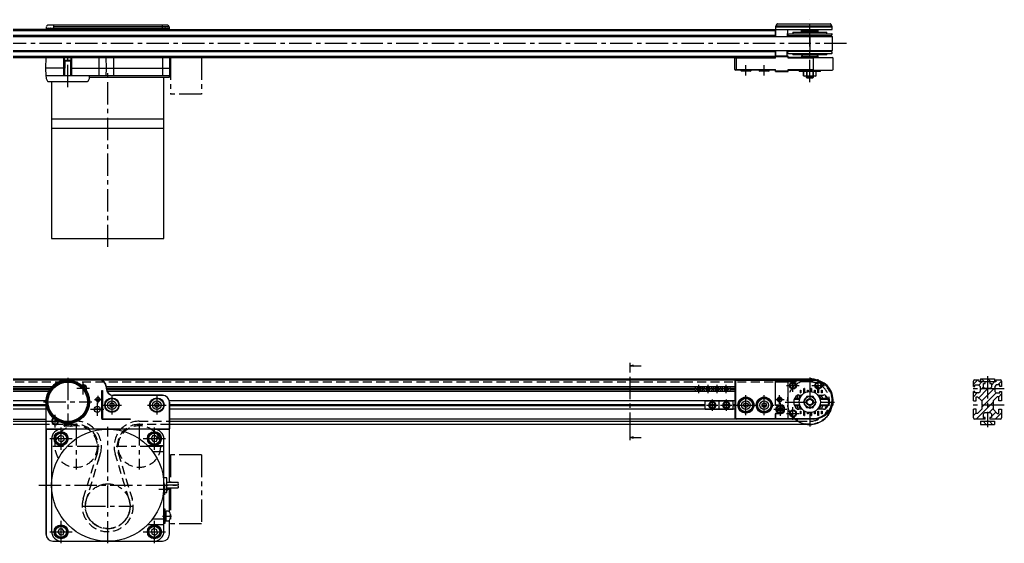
# Model space of a CAD drawing. Extents: x 0 to 1371, y -8 to 382.
# Drawn here: x 670 to 1371, y 9 to 382 of the extents above; entities that cross this region are included whole.
import ezdxf

# ---------------------------------------------------------------- set-up
doc = ezdxf.new("R2010")
doc.units = 0
doc.header["$LTSCALE"] = 0.5
for name, pattern in [('CENTER', [50.8, 31.75, -6.35, 6.35, -6.35]), ('DASHED', [19.05, 12.7, -6.35]), ('PHANTOM', [63.5, 31.75, -6.35, 6.35, -6.35, 6.35, -6.35])]:
    doc.linetypes.add(name, pattern=pattern)
for name, color, linetype in [('MSM_CENTER', 1, 'CENTER'), ('MSM_CONTINUOUS', 7, 'CONTINUOUS'), ('MSM_DASHED', 4, 'DASHED'), ('MSM_IMAGINARY', 6, 'PHANTOM'), ('MSM_NARROW', 5, 'CONTINUOUS')]:
    doc.layers.add(name, color=color, linetype=linetype)

msp = doc.modelspace()

# ---------------------------------------------------------------- linework, layer by layer
at = {"layer": 'MSM_CENTER'}
for p, q in [((1232.27, 337.27), (1232.27, 381.77)), ((1258.47, 364.77), (206.07, 364.77)), ((703.78, 333.77), (703.78, 358.77)), ((732.27, 219.77), (732.27, 346.77)), ((1186.77, 342.02), (1186.77, 349.27)), ((1199.77, 342.02), (1199.77, 349.27)), ((703.78, 126.47), (703.78, 92.07)), ((1104.23, 85.97), (1104.23, 133.17)), ((1232.27, 126.75), (1232.27, 91.78)), ((1358.77, 127.77), (1358.77, 91.37)), ((714.78, 114.57), (714.78, 123.57)), ((1153.27, 115.57), (1153.27, 121.57)), ((1159.77, 115.57), (1159.77, 121.57)), ((1166.27, 115.57), (1166.27, 121.57)), ((1172.77, 115.57), (1172.77, 121.57)), ((1215.77, 121.07), (1224.77, 121.07)), ((1220.27, 116.57), (1220.27, 125.57)), ((1233.77, 121.07), (1242.77, 121.07)), ((1238.27, 116.57), (1238.27, 125.57)), ((710.28, 119.07), (719.28, 119.07)), ((725.28, 113.57), (725.28, 108.57)), ((735.28, 113.74), (735.28, 100.39)), ((767.28, 113.74), (767.28, 100.39)), ((1156.27, 118.57), (1148.09, 118.57)), ((1162.77, 118.57), (1156.77, 118.57)), ((1169.27, 118.57), (1163.27, 118.57)), ((1177.94, 118.57), (1169.77, 118.57)), ((1186.77, 99.87), (1186.77, 114.27)), ((1199.77, 99.87), (1199.77, 114.27)), ((1210.77, 107.87), (1210.77, 114.27)), ((1370.77, 118.57), (1346.77, 118.57)), ((686.58, 109.46), (720.98, 109.46)), ((722.78, 111.07), (727.78, 111.07)), ((724.78, 108.82), (724.78, 99.32)), ((728.61, 107.07), (741.96, 107.07)), ((760.61, 107.07), (773.96, 107.07)), ((1158.77, 107.07), (1166.77, 107.07)), ((1162.77, 111.07), (1162.77, 103.07)), ((1168.77, 107.07), (1176.77, 107.07)), ((1172.77, 111.07), (1172.77, 103.07)), ((1179.57, 107.07), (1206.97, 107.07)), ((1207.57, 111.07), (1213.97, 111.07)), ((1211.27, 99.35), (1211.27, 108.78)), ((1214.78, 109.27), (1249.75, 109.27)), ((1220.27, 96.57), (1220.27, 105.57)), ((1370.77, 107.07), (1346.77, 107.07)), ((694.78, 91.07), (694.78, 100.07)), ((720.03, 104.07), (729.53, 104.07)), ((1206.56, 104.07), (1215.99, 104.07)), ((1215.77, 101.07), (1224.77, 101.07)), ((699.03, 75.23), (699.03, 91.23)), ((709.77, 94.07), (709.77, 61.07)), ((732.27, 8.57), (732.27, 91.57)), ((754.77, 94.07), (754.77, 61.07)), ((765.53, 75.23), (765.53, 91.23)), ((691.03, 83.23), (707.03, 83.23)), ((726.28, 77.57), (693.27, 77.57)), ((771.28, 77.57), (738.27, 77.57)), ((757.56, 83.23), (773.5, 83.23)), ((683.28, 50), (781.28, 50)), ((772.78, 51.07), (772.78, 43.07)), ((768.78, 47.07), (776.78, 47.07)), ((714.87, 35.07), (749.7, 35.07)), ((699.03, 8.77), (699.03, 24.7)), ((765.53, 8.77), (765.53, 24.7)), ((771.27, 28), (777.72, 28)), ((691.03, 16.73), (707.03, 16.73)), ((757.56, 16.73), (773.5, 16.73))]:
    msp.add_line(p, q, dxfattribs=at)
at = {"layer": 'MSM_CONTINUOUS'}
for p, q in [((1209.2, 378.77), (1246.67, 378.77)), ((772.95, 374.78), (256.77, 374.78)), ((1207.77, 373.77), (256.77, 373.77)), ((688.61, 374.78), (688.65, 376.78)), ((774.92, 377.77), (689.65, 377.77)), ((689.84, 375.77), (774.72, 375.77)), ((691.61, 374.78), (691.61, 375.77)), ((693.65, 377.77), (693.65, 375.77)), ((775.92, 376.78), (693.65, 376.78)), ((756.77, 374.77), (1207.77, 374.77)), ((770.92, 377.77), (770.92, 375.77)), ((772.95, 375.77), (772.95, 374.78)), ((773.95, 374.78), (773.95, 374.77)), ((775.92, 376.78), (775.95, 374.77)), ((1207.79, 376.32), (1207.77, 374.77)), ((1207.77, 374.76), (1207.77, 374.77)), ((1207.77, 374.76), (1207.77, 374.77)), ((1207.77, 374.77), (1248.17, 374.77)), ((1207.77, 374.77), (1207.77, 369.77)), ((1216.26, 374.57), (1207.77, 374.57)), ((1207.85, 369.77), (1207.77, 374.57)), ((1248.14, 376.32), (1207.79, 376.32)), ((1208.77, 378.52), (1208.06, 377.28)), ((1208.06, 377.29), (1247.87, 377.28)), ((1208.27, 374.77), (1208.27, 374.57)), ((1247.16, 378.52), (1208.77, 378.52)), ((1215.77, 374.77), (1215.77, 374.57)), ((1216.26, 374.57), (1216.18, 369.77)), ((1216.48, 371.77), (1248.05, 371.77)), ((1220.27, 372.77), (1220.27, 371.77)), ((1220.27, 372.77), (1244.27, 372.77)), ((1226.35, 373.27), (1226.35, 374.07)), ((1238.27, 374.07), (1226.35, 374.07)), ((1238.27, 373.27), (1226.35, 373.27)), ((1227.27, 373.27), (1227.27, 373.24)), ((1228.21, 372.87), (1227.28, 373.27)), ((1228.21, 372.87), (1230.32, 373.27)), ((1229.02, 373.05), (1228.21, 372.87)), ((1228.27, 374.77), (1228.27, 374.07)), ((1228.27, 372.77), (1228.27, 372.77)), ((1229.02, 373.05), (1228.37, 373.27)), ((1229.67, 373.17), (1228.56, 373.17)), ((1229.17, 373.18), (1228.84, 373.27)), ((1230.2, 373.27), (1229.02, 373.05)), ((1230.01, 373.23), (1229.85, 373.27)), ((1234.97, 373.17), (1230.32, 373.17)), ((1230.92, 373.17), (1230.6, 373.22)), ((1234.64, 373.27), (1236.82, 372.77)), ((1236.83, 372.87), (1235.1, 373.27)), ((1236.2, 373.17), (1235.53, 373.17)), ((1236.82, 372.77), (1235.92, 372.94)), ((1235.98, 373.06), (1236.25, 373.27)), ((1236.24, 373.26), (1236.25, 373.24)), ((1236.27, 374.07), (1236.27, 374.77)), ((1236.27, 372.77), (1236.27, 372.87)), ((1237.23, 373.27), (1236.83, 372.87)), ((1237.23, 373.27), (1237.26, 373.11)), ((1237.27, 373.06), (1237.27, 373.15)), ((1238.27, 373.27), (1238.27, 374.07)), ((1244.27, 371.77), (1244.27, 372.77)), ((1247.87, 377.28), (1247.16, 378.52)), ((1248.17, 374.77), (1248.14, 376.33)), ((216.07, 369.77), (1248.47, 369.77)), ((256.77, 370.77), (1207.77, 370.77)), ((1216.82, 370.27), (1216.82, 369.77)), ((1239.39, 370.27), (1216.82, 370.27)), ((1217.93, 370.27), (1217.93, 369.77)), ((1220.39, 370.27), (1220.39, 369.77)), ((1223.95, 370.27), (1223.95, 369.77)), ((1232.27, 369.77), (1232.27, 359.77)), ((1239.39, 369.77), (1239.39, 370.27)), ((1247.71, 370.27), (1239.39, 370.27)), ((1243.21, 369.77), (1243.21, 370.27)), ((1246.02, 369.77), (1246.02, 370.27)), ((1247.54, 369.77), (1247.54, 370.27)), ((1247.71, 369.77), (1247.71, 370.27)), ((1248.47, 359.77), (1248.47, 369.77)), ((216.07, 359.77), (1248.47, 359.77)), ((1207.77, 358.77), (256.77, 358.77)), ((1207.77, 354.77), (1207.77, 359.77)), ((1208.09, 355.96), (1208.03, 359.77)), ((1216, 359.77), (1215.94, 355.96)), ((1216.48, 357.77), (1248.05, 357.77)), ((1216.82, 359.77), (1216.82, 359.27)), ((1216.82, 359.27), (1239.39, 359.27)), ((1217.93, 359.77), (1217.93, 359.27)), ((1220.27, 357.77), (1220.27, 356.77)), ((1220.39, 359.77), (1220.39, 359.27)), ((1223.95, 359.77), (1223.95, 359.27)), ((1239.39, 359.27), (1239.39, 359.77)), ((1239.39, 359.27), (1247.71, 359.27)), ((1243.21, 359.27), (1243.21, 359.77)), ((1244.27, 356.77), (1244.27, 357.77)), ((1246.02, 359.27), (1246.02, 359.77)), ((1247.54, 359.27), (1247.54, 359.77)), ((1247.71, 359.27), (1247.71, 359.77)), ((256.77, 355.77), (1207.77, 355.77)), ((256.77, 354.77), (1207.77, 354.77)), ((688.28, 347.27), (688.41, 354.77)), ((701.05, 347.27), (701.05, 354.77)), ((701.28, 341.94), (701.51, 354.77)), ((701.28, 341.77), (701.28, 354.77)), ((701.64, 352.27), (701.45, 341.77)), ((706.09, 352.77), (701.47, 352.77)), ((705.93, 352.27), (701.64, 352.27)), ((706.11, 341.77), (705.93, 352.27)), ((706.06, 354.77), (706.28, 341.77)), ((706.28, 341.77), (706.28, 354.77)), ((706.48, 354.77), (706.48, 341.77)), ((726.28, 341.77), (726.28, 354.77)), ((731.28, 347.27), (731.15, 354.77)), ((736.28, 354.77), (736.28, 341.77)), ((771.28, 354.77), (771.28, 341.77)), ((776.15, 354.77), (776.28, 347.27)), ((1178.77, 346.27), (1178.77, 354.27)), ((1207.76, 354.27), (1178.77, 354.27)), ((1179.77, 354.77), (1179.77, 345.77)), ((1207.76, 354.27), (1207.77, 355.27)), ((1207.78, 355.77), (1207.77, 355.27)), ((1216.77, 355.27), (1207.77, 355.27)), ((1216.77, 355.77), (1207.78, 355.77)), ((1208.29, 355.77), (1208.09, 355.96)), ((1208.09, 355.96), (1215.94, 355.96)), ((1208.27, 355.96), (1208.29, 355.77)), ((1215.77, 355.96), (1215.74, 355.77)), ((1215.74, 355.77), (1215.94, 355.96)), ((1216.77, 354.27), (1216.77, 355.77)), ((1234.77, 354.77), (1216.77, 354.77)), ((1234.77, 354.27), (1216.77, 354.27)), ((1244.27, 356.77), (1220.27, 356.77)), ((1227.27, 356.77), (1226.27, 355.77)), ((1226.27, 355.77), (1226.27, 354.77)), ((1226.27, 355.77), (1238.27, 355.77)), ((1234.77, 345.77), (1234.77, 354.77)), ((1234.77, 354.77), (1248.27, 354.77)), ((1238.27, 355.77), (1237.27, 356.77)), ((1238.27, 354.77), (1238.27, 355.77)), ((1248.77, 346.27), (1248.77, 354.27)), ((701.05, 347.27), (688.28, 347.27)), ((688.38, 341.77), (688.28, 347.27)), ((701.05, 341.77), (701.05, 347.27)), ((706.28, 347.27), (776.28, 347.27)), ((731.19, 341.77), (731.28, 347.27)), ((776.28, 347.27), (776.19, 341.77)), ((1178.77, 346.27), (1207.76, 346.27)), ((1207.77, 345.77), (1179.27, 345.77)), ((1189.89, 345.02), (1183.64, 345.02)), ((1202.89, 345.02), (1196.64, 345.02)), ((1207.77, 345.27), (1207.76, 346.27)), ((1207.77, 345.27), (1216.77, 345.27)), ((1207.78, 344.77), (1207.77, 345.27)), ((1207.78, 344.77), (1216.77, 344.77)), ((1216.77, 346.27), (1234.77, 346.27)), ((1216.77, 344.77), (1216.77, 346.27)), ((1216.77, 345.77), (1248.27, 345.77)), ((1224.77, 345.77), (1224.77, 344.77)), ((1239.77, 344.77), (1224.77, 344.77)), ((1228.27, 344.77), (1227.67, 344.61)), ((1228.85, 344.77), (1227.67, 344.61)), ((1227.67, 344.61), (1227.67, 341.73)), ((1227.67, 344.61), (1227.67, 344.61)), ((1227.67, 341.73), (1227.67, 344.61)), ((1230.03, 344.61), (1228.85, 344.77)), ((1230.03, 344.61), (1230.09, 344.61)), ((1230.03, 341.73), (1230.03, 344.61)), ((1232.36, 344.77), (1230.09, 344.61)), ((1230.09, 344.61), (1230.09, 341.73)), ((1234.63, 344.61), (1232.36, 344.77)), ((1234.63, 341.73), (1234.63, 344.61)), ((1234.69, 344.61), (1234.63, 344.61)), ((1235.78, 344.77), (1234.69, 344.61)), ((1234.69, 344.61), (1234.69, 341.73)), ((1236.87, 344.61), (1235.78, 344.77)), ((1236.87, 344.61), (1236.27, 344.77)), ((1236.87, 341.73), (1236.87, 344.61)), ((1239.77, 344.77), (1239.77, 345.77)), ((688.28, 341.77), (688.31, 340.22)), ((776.19, 341.77), (688.28, 341.77)), ((688.58, 339.26), (689.29, 338.02)), ((689.73, 337.77), (717.84, 337.77)), ((692.27, 337.77), (692.27, 225.77)), ((718.27, 338.02), (718.99, 339.26)), ((719.25, 340.22), (719.28, 341.77)), ((719.26, 340.77), (776.17, 340.77)), ((772.27, 225.77), (772.27, 340.77)), ((775.98, 341.57), (775.97, 340.96)), ((775.97, 340.96), (776.17, 340.77)), ((775.98, 341.57), (776.18, 341.57)), ((776.18, 341.57), (776.17, 340.77)), ((776.18, 341.57), (776.19, 341.77)), ((1227.67, 341.73), (1228.27, 341.57)), ((1228.85, 341.57), (1227.67, 341.73)), ((1227.67, 341.73), (1227.67, 341.73)), ((1236.27, 341.57), (1228.27, 341.57)), ((1230.03, 341.73), (1228.85, 341.57)), ((1229.77, 341.57), (1229.77, 340.77)), ((1229.77, 340.77), (1230.27, 340.27)), ((1229.77, 340.77), (1234.77, 340.77)), ((1230.03, 341.73), (1230.09, 341.73)), ((1232.36, 341.57), (1230.09, 341.73)), ((1230.27, 340.27), (1234.27, 340.27)), ((1234.63, 341.73), (1232.36, 341.57)), ((1234.27, 340.27), (1234.77, 340.77)), ((1234.63, 341.73), (1234.69, 341.73)), ((1235.78, 341.57), (1234.69, 341.73)), ((1234.77, 340.77), (1234.77, 341.57)), ((1236.87, 341.73), (1235.78, 341.57)), ((1236.27, 341.57), (1236.87, 341.73)), ((772.27, 310.77), (692.27, 310.77)), ((772.27, 304.27), (692.27, 304.27)), ((692.27, 225.77), (772.27, 225.77)), ((1104.23, 133.17), (1104.23, 137.17)), ((1104.23, 135.17), (1106.73, 135.84)), ((1104.23, 135.17), (1112.23, 135.17)), ((1106.73, 134.5), (1104.23, 135.17)), ((229.77, 125.07), (1234.77, 125.07)), ((232.27, 125.77), (1232.27, 125.77)), ((285.77, 120.27), (692.57, 120.27)), ((701.05, 124.73), (701.05, 124.82)), ((706.28, 124.87), (706.28, 124.75)), ((706.48, 125.07), (706.48, 124.97)), ((726.28, 124.97), (706.48, 124.97)), ((714.89, 120.27), (716.57, 120.27)), ((726.28, 124.97), (726.28, 125.07)), ((731.19, 120.07), (731.19, 119.07)), ((731.19, 120.07), (731.28, 120.07)), ((731.28, 120.27), (1178.77, 120.27)), ((731.28, 119.07), (731.28, 120.07)), ((1151.07, 120.27), (1150.09, 118.57)), ((1152.4, 118.53), (1152.8, 119.3)), ((1152.8, 119.3), (1153.67, 119.33)), ((1153.67, 119.33), (1154.13, 118.6)), ((1156.44, 118.57), (1155.46, 120.27)), ((1157.57, 120.27), (1156.59, 118.57)), ((1162.94, 118.57), (1161.96, 120.27)), ((1164.07, 120.27), (1163.09, 118.57)), ((1169.44, 118.57), (1168.46, 120.27)), ((1170.57, 120.27), (1169.59, 118.57)), ((1171.9, 118.53), (1172.3, 119.3)), ((1172.3, 119.3), (1173.17, 119.33)), ((1173.17, 119.33), (1173.63, 118.6)), ((1175.94, 118.57), (1174.96, 120.27)), ((1178.77, 124.07), (1178.77, 98.07)), ((1179.27, 124.07), (1178.77, 124.07)), ((1179.27, 124.07), (1179.27, 98.07)), ((1179.77, 125.07), (1179.77, 124.57)), ((1207.77, 124.57), (1179.77, 124.57)), ((1207.77, 124.57), (1207.76, 125.07)), ((1207.78, 124.57), (1207.77, 125.07)), ((1207.77, 107.21), (1207.77, 124.57)), ((1207.78, 124.57), (1207.78, 123.77)), ((1207.78, 124.57), (1234.77, 124.57)), ((1207.78, 123.57), (1207.78, 123.77)), ((1207.78, 123.77), (1216.77, 123.77)), ((1207.78, 123.37), (1207.78, 123.57)), ((1207.78, 123.57), (1216.77, 123.57)), ((1207.78, 107.27), (1207.78, 123.37)), ((1216.77, 123.37), (1207.78, 123.37)), ((1216.77, 97.07), (1216.77, 125.07)), ((1222.07, 122.07), (1218.46, 122.07)), ((1222.07, 122.07), (1218.46, 122.07)), ((1234.77, 124.57), (1234.77, 125.07)), ((1348.77, 120.27), (1348.77, 124.07)), ((1348.77, 120.27), (1349.87, 120.27)), ((1349.77, 125.07), (1352.77, 125.07)), ((1349.87, 121.42), (1352.47, 121.42)), ((1349.87, 120.27), (1349.87, 121.42)), ((1353.47, 120.42), (1352.47, 121.42)), ((1352.77, 123.57), (1352.77, 125.07)), ((1364.77, 123.57), (1352.77, 123.57)), ((1353.47, 120.42), (1353.47, 119.09)), ((1353.77, 125.77), (1353.77, 123.57)), ((1353.77, 125.77), (1363.77, 125.77)), ((1355.92, 122.47), (1357.07, 122.47)), ((1355.92, 119.87), (1355.92, 122.47)), ((1355.92, 119.87), (1356.92, 118.87)), ((1357.07, 122.47), (1357.07, 123.57)), ((1360.47, 123.57), (1360.47, 122.47)), ((1360.47, 122.47), (1361.62, 122.47)), ((1360.62, 118.87), (1361.62, 119.87)), ((1361.62, 122.47), (1361.62, 119.87)), ((1363.77, 125.77), (1363.77, 123.57)), ((1365.07, 121.42), (1364.07, 120.42)), ((1364.07, 120.42), (1364.07, 119.09)), ((1364.77, 125.07), (1364.77, 123.57)), ((1364.77, 125.07), (1367.77, 125.07)), ((1367.67, 121.42), (1365.07, 121.42)), ((1367.67, 120.27), (1367.67, 121.42)), ((1368.77, 120.27), (1367.67, 120.27)), ((1368.77, 124.07), (1368.77, 120.27)), ((285.77, 119.09), (691.55, 119.09)), ((691.16, 118.57), (285.77, 118.57)), ((690.81, 118.05), (285.77, 118.05)), ((690.09, 116.87), (285.77, 116.87)), ((715.77, 119.09), (716.93, 119.09)), ((716.87, 118.57), (716.32, 118.57)), ((728.03, 117.57), (728.53, 117.57)), ((728.03, 97.57), (728.03, 117.57)), ((728.53, 117.57), (728.53, 97.57)), ((731.19, 119.07), (731.28, 119.07)), ((731.28, 119.09), (1150.39, 119.09)), ((1150.09, 118.57), (731.31, 118.57)), ((1150.39, 118.05), (731.39, 118.05)), ((1178.77, 116.87), (731.79, 116.87)), ((736.28, 114.07), (736.28, 113.97)), ((771.28, 114.07), (736.28, 114.07)), ((771.28, 113.97), (736.28, 113.97)), ((771.28, 114.07), (771.28, 113.97)), ((1150.09, 118.57), (1151.07, 116.87)), ((1152.86, 117.8), (1152.4, 118.53)), ((1153.73, 117.83), (1152.86, 117.8)), ((1154.13, 118.6), (1153.73, 117.83)), ((1155.46, 116.87), (1156.44, 118.57)), ((1156.14, 119.09), (1156.89, 119.09)), ((1156.89, 118.05), (1156.14, 118.05)), ((1156.59, 118.57), (1156.44, 118.57)), ((1156.59, 118.57), (1157.57, 116.87)), ((1161, 118.57), (1158.54, 118.57)), ((1158.65, 119.09), (1160.88, 119.09)), ((1160.88, 118.05), (1158.65, 118.05)), ((1161.96, 116.87), (1162.94, 118.57)), ((1162.64, 119.09), (1163.39, 119.09)), ((1163.39, 118.05), (1162.64, 118.05)), ((1163.09, 118.57), (1162.94, 118.57)), ((1163.09, 118.57), (1164.07, 116.87)), ((1167.5, 118.57), (1165.04, 118.57)), ((1165.15, 119.09), (1167.38, 119.09)), ((1167.38, 118.05), (1165.15, 118.05)), ((1168.46, 116.87), (1169.44, 118.57)), ((1169.14, 119.09), (1169.89, 119.09)), ((1169.89, 118.05), (1169.14, 118.05)), ((1169.59, 118.57), (1169.44, 118.57)), ((1169.59, 118.57), (1170.57, 116.87)), ((1172.36, 117.8), (1171.9, 118.53)), ((1173.23, 117.83), (1172.36, 117.8)), ((1173.63, 118.6), (1173.23, 117.83)), ((1174.96, 116.87), (1175.94, 118.57)), ((1175.64, 119.09), (1178.77, 119.09)), ((1178.77, 118.05), (1175.64, 118.05)), ((1178.77, 118.57), (1175.94, 118.57)), ((1224.55, 114.27), (1226.68, 114.27)), ((1225.57, 117.7), (1225.97, 117.7)), ((1225.57, 115.73), (1225.57, 117.7)), ((1225.57, 117.7), (1225.77, 117.7)), ((1225.57, 115.73), (1225.77, 115.74)), ((1225.97, 115.73), (1225.57, 115.73)), ((1225.77, 115.74), (1225.77, 117.7)), ((1225.77, 117.7), (1225.97, 117.7)), ((1225.77, 115.74), (1225.97, 115.73)), ((1225.97, 117.7), (1225.97, 115.73)), ((1228.07, 115.73), (1228.07, 118.9)), ((1228.07, 118.9), (1228.47, 118.9)), ((1228.07, 118.9), (1228.27, 118.9)), ((1228.07, 115.73), (1228.27, 115.74)), ((1228.47, 115.73), (1228.07, 115.73)), ((1228.27, 118.9), (1228.27, 115.74)), ((1228.47, 118.9), (1228.27, 118.9)), ((1228.27, 115.74), (1228.47, 115.73)), ((1228.47, 118.9), (1228.47, 115.73)), ((1230.03, 113.29), (1228.85, 111.35)), ((1232.36, 113.26), (1230.09, 113.32)), ((1230.57, 117.7), (1230.97, 117.7)), ((1230.57, 116.57), (1230.57, 117.7)), ((1230.57, 117.7), (1230.77, 117.7)), ((1230.77, 116.61), (1230.77, 117.7)), ((1230.77, 117.7), (1230.97, 117.7)), ((1230.97, 117.7), (1230.97, 116.65)), ((1234.63, 113.21), (1232.36, 113.26)), ((1233.07, 116.72), (1233.07, 118.9)), ((1233.07, 118.9), (1233.47, 118.9)), ((1233.07, 118.9), (1233.27, 118.9)), ((1233.47, 118.9), (1233.27, 118.9)), ((1233.27, 118.9), (1233.27, 116.7)), ((1233.47, 118.9), (1233.47, 116.67)), ((1235.78, 111.18), (1234.69, 113.18)), ((1235.57, 117.72), (1235.97, 117.72)), ((1235.57, 116), (1235.57, 117.72)), ((1235.77, 115.9), (1235.77, 117.72)), ((1235.97, 117.72), (1235.97, 115.79)), ((1237.86, 114.27), (1241.98, 114.27)), ((1238.07, 118.92), (1238.2, 118.92)), ((1238.07, 115.72), (1238.07, 118.92)), ((1238.47, 115.72), (1238.07, 115.72)), ((1238.27, 115.72), (1238.27, 118.91)), ((1238.33, 118.92), (1238.47, 118.92)), ((1238.47, 118.92), (1238.47, 115.72)), ((1240.57, 117.72), (1240.97, 117.72)), ((1240.57, 115.72), (1240.57, 117.72)), ((1240.97, 115.72), (1240.57, 115.72)), ((1240.77, 115.72), (1240.77, 117.72)), ((1240.97, 117.72), (1240.97, 115.72)), ((1348.77, 110.07), (1348.77, 116.87)), ((1349.87, 116.87), (1348.77, 116.87)), ((1349.87, 115.72), (1349.87, 116.87)), ((1352.47, 115.72), (1349.87, 115.72)), ((1350.77, 113.07), (1351.77, 113.07)), ((1350.77, 110.07), (1350.77, 113.07)), ((1354.77, 110.07), (1351.77, 113.07)), ((1352.47, 115.72), (1353.47, 116.72)), ((1353.47, 119.09), (1353.77, 118.57)), ((1353.77, 118.57), (1353.47, 118.05)), ((1353.47, 118.05), (1353.47, 116.72)), ((1358.25, 118.87), (1356.92, 118.87)), ((1358.77, 118.57), (1358.25, 118.87)), ((1359.29, 118.87), (1358.77, 118.57)), ((1360.62, 118.87), (1359.29, 118.87)), ((1365.77, 113.07), (1362.77, 110.07)), ((1364.07, 119.09), (1363.77, 118.57)), ((1363.77, 118.57), (1364.07, 118.05)), ((1364.07, 118.05), (1364.07, 116.72)), ((1364.07, 116.72), (1365.07, 115.72)), ((1365.07, 115.72), (1367.67, 115.72)), ((1366.77, 113.07), (1365.77, 113.07)), ((1366.77, 110.07), (1366.77, 113.07)), ((1367.67, 115.72), (1367.67, 116.87)), ((1367.67, 116.87), (1368.77, 116.87)), ((1368.77, 116.87), (1368.77, 110.07)), ((688.29, 110.07), (285.77, 110.07)), ((285.77, 107.59), (688.28, 107.59)), ((688.28, 107.07), (285.77, 107.07)), ((688.28, 106.55), (285.77, 106.55)), ((688.28, 109.57), (688.28, 15.07)), ((688.38, 90.1), (688.38, 107.73)), ((735.27, 108.8), (733.78, 107.92)), ((733.78, 107.92), (733.79, 106.19)), ((733.79, 106.19), (735.29, 105.33)), ((736.78, 107.94), (735.27, 108.8)), ((735.29, 105.33), (736.79, 106.21)), ((736.79, 106.21), (736.78, 107.94)), ((767.27, 108.8), (765.78, 107.92)), ((765.78, 107.92), (765.79, 106.19)), ((765.79, 106.19), (767.29, 105.33)), ((768.78, 107.94), (767.27, 108.8)), ((767.29, 105.33), (768.79, 106.21)), ((768.79, 106.21), (768.78, 107.94)), ((1178.77, 110.07), (776.18, 110.07)), ((776.19, 109.07), (776.19, 90.1)), ((776.28, 109.07), (776.19, 109.07)), ((776.28, 52), (776.28, 109.07)), ((776.28, 107.59), (1157.77, 107.59)), ((1157.77, 107.07), (776.28, 107.07)), ((1157.77, 106.55), (776.28, 106.55)), ((1157.77, 104.07), (1157.77, 110.07)), ((1177.77, 109.97), (1157.77, 109.97)), ((1177.77, 109.77), (1157.77, 109.77)), ((1164.83, 107.07), (1160.7, 107.07)), ((1160.77, 107.59), (1164.77, 107.59)), ((1164.77, 106.55), (1160.77, 106.55)), ((1167.77, 104.07), (1167.77, 110.07)), ((1174.83, 107.07), (1170.7, 107.07)), ((1170.77, 107.59), (1174.77, 107.59)), ((1174.77, 106.55), (1170.77, 106.55)), ((1177.77, 104.07), (1177.77, 110.07)), ((1177.77, 107.59), (1178.77, 107.59)), ((1178.77, 107.07), (1177.77, 107.07)), ((1178.77, 106.55), (1177.77, 106.55)), ((1185.27, 107.93), (1186.77, 108.8)), ((1185.27, 106.2), (1185.27, 107.93)), ((1186.77, 105.33), (1185.27, 106.2)), ((1186.77, 108.8), (1188.27, 107.93)), ((1188.27, 106.2), (1186.77, 105.33)), ((1188.27, 107.93), (1188.27, 106.2)), ((1198.25, 107.91), (1199.74, 108.8)), ((1198.28, 106.17), (1198.25, 107.91)), ((1199.8, 105.33), (1198.28, 106.17)), ((1199.74, 108.8), (1201.25, 107.96)), ((1201.28, 106.23), (1199.8, 105.33)), ((1201.25, 107.96), (1201.28, 106.23)), ((1207.77, 107.27), (1211.55, 107.27)), ((1207.96, 106.87), (1207.97, 107.07)), ((1209.69, 106.87), (1207.96, 106.87)), ((1207.97, 107.07), (1211.55, 107.07)), ((1209.52, 111.77), (1209.37, 111.62)), ((1212.09, 111.77), (1209.52, 111.77)), ((1209.52, 111.77), (1209.52, 110.24)), ((1209.59, 107.07), (1209.59, 106.87)), ((1209.6, 106.81), (1209.71, 106.63)), ((1210.02, 104.79), (1211.27, 105.51)), ((1211, 107.05), (1211.24, 107.07)), ((1211.27, 105.51), (1212.52, 104.79)), ((1211.47, 107.07), (1211.51, 107.07)), ((1211.5, 107.07), (1211.49, 107.07)), ((1211.51, 107.07), (1211.5, 107.07)), ((1211.51, 107.07), (1211.57, 107.06)), ((1211.55, 107.27), (1211.59, 107.26)), ((1211.55, 107.27), (1211.55, 107.07)), ((1211.57, 107.06), (1211.55, 107.07)), ((1211.57, 107.06), (1211.59, 107.26)), ((1225.19, 111.77), (1221.31, 111.77)), ((1221.31, 106.77), (1225.19, 106.77)), ((1228.85, 111.35), (1227.67, 109.41)), ((1227.67, 109.34), (1228.76, 107.35)), ((1228.76, 107.35), (1229.84, 105.36)), ((1229.9, 105.32), (1232.17, 105.27)), ((1232.17, 105.27), (1234.44, 105.21)), ((1234.5, 105.24), (1235.68, 107.18)), ((1235.68, 107.18), (1236.86, 109.12)), ((1236.87, 109.19), (1235.78, 111.18)), ((1245.22, 111.77), (1239.34, 111.77)), ((1239.34, 106.77), (1245.22, 106.77)), ((1248.09, 106.77), (1248.28, 106.77)), ((1248.28, 106.77), (1248.28, 107.39)), ((1248.28, 106.77), (1248.77, 107.26)), ((1248.77, 111.28), (1248.76, 111.28)), ((1248.77, 107.26), (1248.77, 111.28)), ((1348.77, 110.07), (1350.77, 110.07)), ((1354.77, 110.07), (1354.77, 107.59)), ((1354.77, 107.59), (1355.07, 107.07)), ((1355.07, 107.07), (1354.77, 106.55)), ((1354.77, 106.55), (1354.77, 104.07)), ((1362.77, 107.59), (1362.47, 107.07)), ((1362.47, 107.07), (1362.77, 106.55)), ((1362.77, 110.07), (1362.77, 107.59)), ((1362.77, 106.55), (1362.77, 104.07)), ((1368.77, 110.07), (1366.77, 110.07)), ((688.28, 104.07), (285.77, 104.07)), ((726.93, 104.07), (722.63, 104.07)), ((1178.77, 104.07), (776.28, 104.07)), ((1157.77, 104.37), (1177.77, 104.37)), ((1157.77, 104.17), (1177.77, 104.17)), ((1207.77, 97.57), (1207.77, 100.92)), ((1207.78, 100.87), (1207.77, 100.87)), ((1207.78, 97.57), (1207.78, 100.87)), ((1207.96, 101.27), (1209.59, 101.27)), ((1207.97, 101.07), (1207.96, 101.27)), ((1211.55, 101.07), (1207.97, 101.07)), ((1207.98, 97.57), (1207.98, 100.87)), ((1211.55, 100.87), (1207.98, 100.87)), ((1209.59, 101.27), (1209.66, 101.28)), ((1209.59, 101.27), (1209.59, 101.07)), ((1209.71, 101.5), (1209.6, 101.32)), ((1210.02, 103.34), (1210.02, 104.79)), ((1211.27, 102.62), (1210.02, 103.34)), ((1210.96, 101.08), (1210.7, 101.11)), ((1211, 101.08), (1210.96, 101.08)), ((1211.24, 101.07), (1211, 101.08)), ((1212.52, 103.34), (1211.27, 102.62)), ((1211.55, 101.07), (1211.57, 101.07)), ((1211.55, 100.87), (1211.55, 101.07)), ((1211.59, 100.87), (1211.55, 100.87)), ((1211.59, 100.87), (1211.57, 101.07)), ((1212.52, 104.79), (1212.52, 103.34)), ((1218.46, 100.07), (1219.19, 100.07)), ((1218.46, 100.06), (1219.2, 100.06)), ((1226.68, 104.27), (1224.55, 104.27)), ((1225.57, 102.8), (1225.97, 102.8)), ((1225.57, 100.83), (1225.57, 102.8)), ((1225.57, 102.8), (1225.77, 102.8)), ((1225.77, 100.84), (1225.57, 100.83)), ((1225.97, 100.83), (1225.57, 100.83)), ((1225.77, 102.8), (1225.77, 100.84)), ((1225.77, 102.8), (1225.97, 102.8)), ((1225.77, 100.84), (1225.97, 100.83)), ((1225.97, 102.8), (1225.97, 100.83)), ((1228.07, 102.8), (1228.47, 102.8)), ((1228.07, 99.63), (1228.07, 102.8)), ((1228.07, 102.8), (1228.27, 102.8)), ((1228.27, 99.64), (1228.07, 99.63)), ((1228.47, 99.63), (1228.07, 99.63)), ((1228.27, 102.8), (1228.27, 99.64)), ((1228.27, 102.8), (1228.47, 102.8)), ((1228.27, 99.64), (1228.47, 99.63)), ((1228.47, 102.8), (1228.47, 99.63)), ((1230.57, 100.82), (1230.57, 101.96)), ((1230.97, 100.82), (1230.57, 100.82)), ((1230.77, 101.92), (1230.77, 100.82)), ((1230.97, 101.88), (1230.97, 100.82)), ((1233.07, 99.63), (1233.07, 101.81)), ((1233.27, 99.64), (1233.07, 99.63)), ((1233.47, 99.63), (1233.07, 99.63)), ((1233.27, 101.83), (1233.27, 99.64)), ((1233.27, 99.64), (1233.47, 99.63)), ((1233.47, 101.86), (1233.47, 99.63)), ((1235.57, 100.82), (1235.57, 102.53)), ((1235.97, 100.82), (1235.57, 100.82)), ((1235.77, 102.63), (1235.77, 100.82)), ((1235.97, 102.74), (1235.97, 100.82)), ((1241.98, 104.27), (1237.86, 104.27)), ((1238.07, 102.82), (1238.47, 102.82)), ((1238.07, 99.62), (1238.07, 102.82)), ((1238.47, 99.62), (1238.07, 99.62)), ((1238.27, 102.82), (1238.27, 99.62)), ((1238.47, 102.82), (1238.47, 99.62)), ((1240.57, 102.82), (1240.97, 102.82)), ((1240.57, 100.82), (1240.57, 102.82)), ((1240.97, 100.82), (1240.57, 100.82)), ((1240.77, 102.82), (1240.77, 100.82)), ((1240.97, 102.82), (1240.97, 100.82)), ((1348.77, 98.07), (1348.77, 104.07)), ((1350.77, 104.07), (1348.77, 104.07)), ((1350.77, 101.07), (1350.77, 104.07)), ((1351.77, 101.07), (1350.77, 101.07)), ((1351.77, 101.07), (1354.77, 104.07)), ((1356.92, 101.77), (1355.92, 100.77)), ((1355.92, 98.17), (1355.92, 100.77)), ((1356.92, 101.77), (1358.25, 101.77)), ((1358.25, 101.77), (1358.77, 102.07)), ((1358.77, 102.07), (1359.29, 101.77)), ((1359.29, 101.77), (1360.62, 101.77)), ((1361.62, 100.77), (1360.62, 101.77)), ((1361.62, 100.77), (1361.62, 98.17)), ((1362.77, 104.07), (1365.77, 101.07)), ((1365.77, 101.07), (1366.77, 101.07)), ((1366.77, 101.07), (1366.77, 104.07)), ((1366.77, 104.07), (1368.77, 104.07)), ((1368.77, 104.07), (1368.77, 98.07)), ((229.77, 97.07), (688.28, 97.07)), ((688.28, 93.37), (233.91, 93.37)), ((240.5, 95.57), (688.28, 95.57)), ((692.63, 95.57), (696.91, 95.57)), ((701.28, 92.26), (701.28, 94.16)), ((703.51, 93.37), (701.28, 93.37)), ((706.08, 92.06), (701.48, 92.06)), ((706.28, 94.16), (706.28, 92.26)), ((728.53, 97.57), (728.03, 97.57)), ((728.28, 96.82), (728.28, 97.32)), ((728.28, 97.32), (748.28, 97.32)), ((748.28, 96.82), (728.28, 96.82)), ((748.28, 97.32), (748.28, 96.82)), ((1234.77, 97.07), (776.28, 97.07)), ((776.28, 95.57), (1224.03, 95.57)), ((1230.62, 93.37), (776.28, 93.37)), ((1178.77, 98.07), (1179.27, 98.07)), ((1179.77, 97.57), (1207.77, 97.57)), ((1179.77, 97.57), (1179.77, 97.07)), ((1207.76, 97.27), (1207.77, 97.57)), ((1207.76, 97.27), (1207.77, 97.27)), ((1207.76, 97.27), (1207.96, 97.07)), ((1207.77, 97.27), (1207.78, 97.57)), ((1207.97, 97.07), (1207.77, 97.27)), ((1207.78, 97.57), (1234.77, 97.57)), ((1207.98, 97.57), (1207.97, 97.07)), ((1234.77, 97.07), (1234.77, 97.57)), ((1357.07, 97.07), (1349.77, 97.07)), ((1353.77, 95.57), (1363.77, 95.57)), ((1353.77, 95.57), (1353.77, 93.37)), ((1353.77, 93.37), (1363.77, 93.37)), ((1357.07, 98.17), (1355.92, 98.17)), ((1357.07, 97.07), (1357.07, 98.17)), ((1361.62, 98.17), (1360.47, 98.17)), ((1360.47, 98.17), (1360.47, 97.07)), ((1367.77, 97.07), (1360.47, 97.07)), ((1363.77, 95.57), (1363.77, 93.37)), ((688.4, 89.72), (688.38, 89.75)), ((697.59, 89.73), (688.4, 89.73)), ((688.4, 89.72), (688.4, 15.07)), ((688.58, 90.15), (775.98, 90.15)), ((688.58, 90.15), (688.58, 89.95)), ((688.59, 89.93), (688.58, 89.95)), ((688.58, 89.95), (698.74, 89.95)), ((698.53, 89.93), (688.59, 89.93)), ((698.73, 85.52), (696.9, 84.11)), ((700.86, 84.64), (698.73, 85.52)), ((764.97, 90), (699.57, 90)), ((701.17, 82.35), (700.86, 84.64)), ((764.09, 85.06), (763.21, 82.93)), ((766.38, 85.37), (764.09, 85.06)), ((765.79, 89.95), (775.98, 89.95)), ((775.97, 89.93), (766, 89.93)), ((767.79, 83.54), (766.38, 85.37)), ((776.17, 89.73), (766.95, 89.73)), ((775.98, 89.95), (775.97, 89.93)), ((775.98, 90.15), (775.98, 89.95)), ((776.18, 89.75), (776.17, 89.72)), ((776.17, 52), (776.17, 89.72)), ((1104.23, 81.97), (1104.23, 85.97)), ((1104.23, 83.97), (1106.73, 84.64)), ((692.27, 82.7), (692.27, 17.3)), ((696.9, 84.11), (697.2, 81.83)), ((697.2, 81.83), (699.34, 80.94)), ((699.34, 80.94), (701.17, 82.35)), ((772.27, 78), (760.83, 78)), ((763.21, 82.93), (764.62, 81.1)), ((764.62, 81.1), (766.91, 81.4)), ((766.91, 81.4), (767.79, 83.54)), ((772.27, 17.3), (772.27, 82.7)), ((1104.23, 83.97), (1112.23, 83.97)), ((1106.73, 83.3), (1104.23, 83.97)), ((764.27, 74), (772.27, 74)), ((774.27, 55.25), (772.27, 55.25)), ((774.27, 44.75), (774.27, 55.25)), ((782.47, 52), (774.27, 52)), ((782.41, 50.12), (774.27, 50.12)), ((772.27, 44.75), (774.27, 44.75)), ((774.27, 48.12), (782.41, 48.12)), ((776.17, 31.11), (776.17, 48.12)), ((776.28, 30.96), (776.28, 48.12)), ((773.07, 33), (772.27, 33)), ((773.07, 23), (773.07, 33)), ((773.77, 31.35), (773.07, 31.35)), ((773.77, 24.5), (773.77, 31.5)), ((775.28, 31.5), (773.77, 31.5)), ((776.72, 30), (776.71, 30)), ((777.04, 28.4), (776.71, 28.4)), ((760.83, 22), (772.27, 22)), ((764.27, 26), (772.27, 26)), ((772.27, 23), (773.07, 23)), ((773.07, 24.65), (773.77, 24.65)), ((773.77, 24.5), (775.28, 24.5)), ((776.17, 15.07), (776.17, 24.89)), ((776.28, 15.07), (776.28, 25.04)), ((776.71, 27.6), (777.04, 27.6)), ((776.71, 26), (776.72, 26)), ((688.4, 15.07), (688.28, 15.07)), ((697.62, 18.6), (696.74, 16.46)), ((696.74, 16.46), (698.15, 14.63)), ((699.91, 18.9), (697.62, 18.6)), ((698.15, 14.63), (700.44, 14.94)), ((701.32, 17.07), (699.91, 18.9)), ((700.44, 14.94), (701.32, 17.07)), ((765.2, 19.06), (763.37, 17.65)), ((763.37, 17.65), (763.67, 15.36)), ((763.67, 15.36), (765.8, 14.48)), ((767.33, 18.17), (765.2, 19.06)), ((765.8, 14.48), (767.63, 15.89)), ((767.63, 15.89), (767.33, 18.17)), ((776.17, 15.07), (776.28, 15.07)), ((693.28, 10.18), (697.96, 10.18)), ((693.28, 10.18), (693.28, 10.07)), ((693.28, 10.07), (698.59, 10.07)), ((699.57, 10), (764.97, 10)), ((765.95, 10.07), (771.28, 10.07)), ((766.57, 10.18), (771.28, 10.18)), ((771.28, 10.18), (771.28, 10.07)), ((771.28, 10.07), (771.28, 10.07))]:
    msp.add_line(p, q, dxfattribs=at)
for centre, radius in [((703.78, 109.46), 15.5), ((703.78, 109.46), 15.47), ((703.78, 109.46), 15.21), ((703.78, 109.46), 14.49), ((703.78, 109.46), 14.06), ((1153.27, 118.57), 1.5), ((1153.27, 118.57), 1.19), ((1153.27, 118.57), 0.75), ((1159.77, 118.57), 1.23), ((1166.27, 118.57), 1.23), ((1172.77, 118.57), 1.5), ((1172.77, 118.57), 1.19), ((1172.77, 118.57), 0.75), ((1220.27, 121.07), 2.07), ((1238.27, 121.07), 2.07), ((725.28, 111.07), 1.5), ((725.28, 111.07), 1.41), ((735.28, 107.07), 5.17), ((767.28, 107.07), 5.17), ((1186.77, 107.07), 5.7), ((1186.77, 107.07), 5.5), ((1186.77, 107.07), 5.3), ((1199.77, 107.07), 5.7), ((1199.77, 107.07), 5.5), ((1199.77, 107.07), 5.3), ((1210.77, 111.07), 1.7), ((1210.77, 111.07), 1.5), ((1232.27, 109.27), 7.5), ((1232.27, 109.27), 4), ((724.78, 104.07), 2.15), ((735.28, 107.07), 5), ((735.28, 107.07), 4.75), ((735.28, 107.07), 3.12), ((735.28, 107.07), 1.5), ((767.28, 107.07), 5), ((767.28, 107.07), 4.75), ((767.28, 107.07), 3.12), ((767.28, 107.07), 1.5), ((1162.77, 107.07), 2.07), ((1172.77, 107.07), 2.07), ((1186.77, 107.07), 4.75), ((1186.77, 107.07), 3.12), ((1186.77, 107.07), 1.5), ((1199.77, 107.07), 4.75), ((1199.77, 107.07), 3.13), ((1199.77, 107.07), 1.5), ((1211.27, 104.07), 2.95), ((1211.27, 104.07), 2.75), ((1211.27, 104.07), 2.45), ((1211.27, 104.07), 1.25), ((1232.27, 109.27), 2.5), ((1232.27, 109.27), 2), ((1220.27, 101.07), 2.07), ((732.27, 50), 40), ((699.03, 83.23), 5), ((699.03, 83.23), 4.7), ((699.03, 83.23), 4.25), ((699.03, 83.23), 3.95), ((765.5, 83.23), 5), ((765.5, 83.23), 4.7), ((765.5, 83.23), 4.25), ((765.5, 83.23), 3.95), ((699.03, 16.77), 5), ((699.03, 16.77), 4.7), ((765.5, 16.77), 5), ((765.5, 16.77), 4.7), ((699.03, 16.77), 4.25), ((699.03, 16.77), 3.95), ((765.5, 16.77), 4.25), ((765.5, 16.77), 3.95)]:
    msp.add_circle(centre, radius, dxfattribs=at)
for centre, radius, start, end in [((1209.2, 378.27), 0.5, 89.99282, 150.00727), ((1246.67, 378.15), 0.613, 36.31809, 89.4257), ((689.65, 376.77), 1, 90.00003, 178.99991), ((689.88, 374.51), 1.26, 91.665, 167.40707), ((691.59, 374.79), 0.98, 88.82541, 180.17447), ((772.97, 374.79), 0.98, 359.82576, 91.17436), ((773.45, 360.45), 14.34, 88.00183, 91.99817), ((774.75, 374.58), 1.18, 8.84108, 91.52912), ((774.92, 376.77), 1, 1.00009, 89.99997), ((1209.24, 376.44), 1.45, 144.34217, 184.65836), ((1216.46, 374.57), 0.2, 90, 179), ((1216.48, 371.57), 0.2, 90, 188.84988), ((1228.22, 373.96), 1.19, 217.13389, 269.21599), ((1228.12, 373.94), 1.08, 218.78213, 274.66316), ((1194.59, 555.12), 185.43, 280.44963, 281.26964), ((1229.21, 374.7), 1.66, 239.46291, 263.52779), ((1229.11, 373.3), 0.13, 270, 346.65764), ((1221.62, 314.46), 60.2, 76.26001, 77.61659), ((1235.42, 373.3), 0.13, 193.34236, 217.86707), ((1235.96, 373.39), 0.333, 274.27726, 337.31134), ((1236.69, 373.46), 0.705, 280.50337, 325.09194), ((1236.79, 373.44), 0.576, 274.06385, 324.75609), ((1237.11, 373.16), 0.16, 340.35581, 40.36843), ((1246.12, 376.28), 2.02, 1.21202, 29.859), ((1248.05, 371.57), 0.2, 351.15012, 90), ((1217.77, 371.77), 1.5, 188.84988, 270), ((1246.77, 371.77), 1.5, 270, 351.15012), ((1217.77, 357.77), 1.5, 90, 171.15012), ((1216.48, 357.97), 0.2, 171.15012, 270), ((1246.77, 357.77), 1.5, 8.84988, 90), ((1248.05, 357.97), 0.2, 270, 8.84988), ((1179.27, 354.27), 0.5, 90, 180), ((1248.27, 354.27), 0.5, 0, 90), ((701.48, 349.47), 0.2, 180, 249.85681), ((701.48, 347.07), 0.2, 121.50403, 180), ((706.08, 349.47), 0.2, 290.14319, 0), ((706.08, 347.07), 0.2, 0, 58.49597), ((1179.27, 346.27), 0.5, 180, 270), ((1186.68, 348.67), 4.75, 217.63934, 230.22689), ((1186.85, 348.67), 4.75, 309.77311, 322.36066), ((1199.68, 348.67), 4.75, 217.63934, 230.22689), ((1199.85, 348.67), 4.75, 309.77311, 322.36066), ((1248.27, 346.27), 0.5, 270, 0), ((690.31, 340.26), 2, 181, 210), ((689.73, 338.27), 0.5, 210, 270), ((717.84, 338.27), 0.5, 270, 330), ((717.26, 340.26), 2, 330, 359), ((703.78, 109.57), 15.5, 100.16423, 180), ((703.78, 109.57), 15.4, 100.2291, 161.86428), ((701.08, 124.63), 0.2, 37.49079, 100.1103), ((701.08, 124.53), 0.195, 80.69952, 100.70483), ((706.48, 124.87), 0.2, 90.0042, 180.0045), ((706.48, 124.87), 0.2, 90.00487, 180.00383), ((706.48, 124.77), 0.2, 90.00382, 180.00472), ((706.48, 124.77), 0.2, 90.00387, 180.00462), ((714.78, 119.07), 2.15, 331.92111, 110.35466), ((714.78, 119.07), 2.07, 333.16969, 109.10608), ((726.28, 120.07), 5, 0, 90), ((726.28, 120.07), 4.9, 0, 90), ((1179.77, 124.07), 1, 90, 180), ((1179.77, 124.07), 0.5, 90, 180), ((1232.27, 109.27), 15.98, 128.88846, 142.07447), ((1232.27, 109.27), 15.98, 81.28571, 98.71429), ((1232.27, 109.57), 16.2, 68.46504, 90), ((1234.77, 111.07), 14, 270, 90), ((1234.77, 111.07), 13.5, 269.99999, 89.95205), ((1232.27, 109.27), 12, 55.51698, 70.5787), ((1349.77, 124.07), 1, 90, 180), ((1367.77, 124.07), 1, 0, 90), ((736.28, 119.07), 5.1, 180, 270), ((736.28, 119.07), 5, 180, 270), ((771.28, 109.07), 5, 0, 89.99998), ((771.28, 109.07), 4.9, 0, 89.99999), ((1226.77, 109.27), 6, 123.55731, 236.44269), ((1232.27, 109.27), 9.5, 147.31526, 164.61559), ((1224, 113.43), 1, 56.44269, 123.55731), ((1232.27, 109.27), 8.3, 142.9568, 162.47053), ((1232.27, 109.27), 4.6, 118.22267, 119.03898), ((1232.27, 109.27), 4.6, 58.22267, 59.03898), ((1238.27, 121.07), 2.15, 268.25283, 271.74718), ((1232.27, 109.27), 8.3, 17.52998, 37.04267), ((1232.27, 109.27), 9.5, 15.25752, 31.75686), ((1242.53, 113.43), 1, 56.44269, 123.55731), ((1239.77, 109.27), 6, 303.55731, 56.44269), ((1232.27, 109.27), 12, 12.02328, 24.14815), ((1208.25, 107.26), 0.488, 185.75896, 233.66752), ((1207.98, 107.26), 0.199, 179.58743, 266.27997), ((1211.27, 104.07), 3.21, 119.39884, 239.96597), ((1211.27, 104.07), 3, 121.26628, 238.73372), ((1211.52, 98.8), 8.27, 91.91558, 102.76861), ((1211.48, 103.46), 3.63, 97.49575, 119.0982), ((1211.27, 104.07), 3.01, 275.72894, 84.27106), ((1211.27, 104.07), 3.21, 275.72886, 84.27114), ((1232.27, 109.27), 15.98, 229.75051, 350.22705), ((1232.27, 109.27), 9.5, 195.25752, 212.6841), ((1232.27, 109.27), 8.3, 197.52998, 217.04267), ((1232.27, 109.27), 4.6, 178.22267, 179.03898), ((1232.27, 109.27), 4.6, 238.22267, 239.03898), ((1232.27, 109.27), 4.6, 298.22267, 299.03898), ((1232.27, 109.27), 4.6, 358.22267, 359.03898), ((1232.27, 109.27), 8.3, 322.95758, 342.47029), ((1232.27, 109.27), 9.5, 328.24222, 344.7437), ((1232.27, 109.27), 12, 335.85273, 347.97583), ((1232.27, 109.57), 16.2, 313.71898, 350.04704), ((1208.3, 100.84), 0.54, 128.75986, 171.81368), ((1207.98, 100.87), 0.2, 90.00592, 180.00168), ((1211.27, 107.16), 6.09, 254.65937, 269.72722), ((1210.9, 103.04), 1.94, 232.17416, 263.96376), ((1232.27, 109.27), 15.98, 208.8081, 219.8841), ((1224, 105.1), 1, 236.44269, 303.55731), ((1242.53, 105.1), 1, 236.44269, 303.55731), ((694.78, 95.57), 2.15, 114.48011, 359.6424), ((694.78, 95.57), 2.07, 113.33683, 0.78567), ((709.78, 77.57), 17, 103.66619, 120), ((701.48, 92.26), 0.2, 180, 270), ((706.08, 92.26), 0.2, 270, 0), ((1179.77, 98.07), 1, 180, 270), ((1179.77, 98.07), 0.5, 180, 270), ((1349.77, 98.07), 1, 180, 270), ((1367.77, 98.07), 1, 270, 0), ((688.57, 89.81), 0.348, 87.66065, 122.90424), ((706.24, 90.1), 17.86, 180.01792, 181.12313), ((688.58, 89.75), 0.2, 90.00268, 180.13497), ((688.6, 89.72), 0.202, 91.5517, 181.80136), ((699.57, 82.7), 7.3, 90, 180), ((764.97, 82.7), 7.3, 360, 90), ((775.93, 89.69), 0.243, 7.13821, 79.50873), ((775.99, 89.78), 0.373, 58.29845, 91.13613), ((775.97, 89.74), 0.215, 3.89948, 85.96287), ((757.96, 90.11), 18.22, 358.8884, 359.97179), ((772.78, 47.07), 2, 317.90284, 31.97233), ((775.28, 30.3), 1.2, 28.63099, 90), ((771.07, 28), 6, 19.47122, 28.63099), ((771.07, 28), 5.99, 3.83109, 19.51639), ((771.07, 28), 5.66, 355.94519, 4.05481), ((775.28, 25.7), 1.2, 270, 331.36901), ((771.07, 28), 6, 331.36901, 340.52878), ((771.07, 28), 5.99, 340.48361, 356.16891), ((693.28, 15.07), 5, 180, 270), ((693.28, 15.07), 4.89, 180, 270), ((699.57, 17.3), 7.3, 180, 270), ((764.97, 17.3), 7.3, 270, 0), ((771.28, 15.07), 4.89, 270, 0), ((771.28, 15.07), 5, 270, 0)]:
    msp.add_arc(centre, radius, start, end, dxfattribs=at)
at = {"layer": 'MSM_DASHED'}
for p, q in [((256.75, 123.57), (1207.78, 123.57)), ((1232.27, 123.57), (1216.77, 123.57)), ((688.28, 95.57), (692.63, 95.57)), ((709.77, 93.37), (688.28, 93.37)), ((696.91, 95.57), (709.77, 95.57)), ((754.77, 95.57), (776.28, 95.57)), ((776.28, 93.37), (754.77, 93.37)), ((1224.03, 95.57), (1232.27, 95.57)), ((1230.62, 93.37), (1232.27, 93.37)), ((714.87, 40.42), (724.87, 72.92)), ((726.47, 70.64), (716.97, 39.77)), ((726.97, 72.27), (725.41, 67.2)), ((747.56, 39.77), (737.56, 72.27)), ((739.66, 72.92), (749.66, 40.42))]:
    msp.add_line(p, q, dxfattribs=at)
for centre in [(709.77, 77.57), (754.77, 77.57)]:
    msp.add_circle(centre, 15, dxfattribs=at)
for centre, radius, start, end in [((1232.27, 109.57), 14, 270, 90), ((1232.27, 109.57), 16.2, 350.04704, 68.46504), ((709.77, 77.57), 18, 342.90347, 90), ((709.77, 77.57), 15.8, 342.90347, 90), ((754.77, 77.57), 18, 90, 197.09653), ((754.77, 77.57), 15.8, 90, 197.09653), ((1232.27, 109.57), 16.2, 270, 313.71898), ((732.27, 35.07), 18.2, 162.90347, 17.09653), ((732.27, 35.07), 16, 162.90347, 17.09653)]:
    msp.add_arc(centre, radius, start, end, dxfattribs=at)
at = {"layer": 'MSM_IMAGINARY'}
for p, q in [((777.08, 354.77), (777.08, 328.77)), ((799.08, 354.77), (799.08, 328.77)), ((799.08, 328.77), (777.08, 328.77)), ((799.08, 71.57), (777.08, 71.57)), ((777.08, 71.57), (777.08, 52)), ((799.08, 71.57), (799.08, 22.57)), ((777.08, 57.07), (776.28, 56.57)), ((777.08, 48.12), (777.08, 22.57)), ((776.28, 37.57), (777.08, 37.07)), ((799.08, 22.57), (777.08, 22.57))]:
    msp.add_line(p, q, dxfattribs=at)
for centre in [(1232.27, 109.27), (732.27, 35.07)]:
    msp.add_circle(centre, 15.91, dxfattribs=at)
at = {"layer": 'MSM_NARROW'}
for p, q in [((1230.2, 340.33), (1230.2, 341.57)), ((1234.33, 340.33), (1234.33, 341.57)), ((1348.77, 122), (1351.83, 125.07)), ((1352.57, 121.31), (1354.82, 123.57)), ((1353.47, 117.72), (1355.92, 120.17)), ((1356.72, 123.57), (1354.52, 125.77)), ((1354.77, 110.04), (1364.07, 119.34)), ((1361.21, 123.57), (1359.01, 125.77)), ((1361.62, 121.38), (1363.8, 123.57)), ((1363.77, 125.5), (1363.5, 125.77)), ((1364.77, 124.53), (1365.3, 125.07)), ((1366.14, 121.42), (1368.77, 124.04)), ((1348.77, 113.02), (1351.46, 115.72)), ((1352.53, 112.3), (1358.84, 118.61)), ((1354.77, 105.55), (1365, 115.78)), ((1366.77, 113.06), (1368.77, 115.06)), ((1221.13, 111.33), (1225.06, 111.33)), ((1221.13, 107.2), (1225.06, 107.2)), ((1239.48, 111.33), (1245.4, 111.33)), ((1239.48, 107.2), (1245.4, 107.2)), ((1248.22, 107.2), (1248.71, 107.2)), ((1350.3, 110.07), (1350.77, 110.53)), ((1350.77, 97.07), (1362.77, 109.06)), ((1368.26, 110.07), (1368.77, 110.57)), ((1348.77, 104.04), (1348.79, 104.07)), ((1348.77, 99.55), (1350.77, 101.55)), ((1359.96, 101.77), (1362.77, 104.57)), ((1361.62, 98.93), (1364.76, 102.07)), ((1364.24, 97.07), (1368.77, 101.59)), ((1355.26, 97.07), (1356.36, 98.17)), ((1357.95, 93.37), (1355.75, 95.57)), ((1362.44, 93.37), (1360.24, 95.57)), ((1360.47, 97.78), (1360.85, 98.17))]:
    msp.add_line(p, q, dxfattribs=at)
for centre, radius in [((1153.27, 118.57), 1.23), ((1159.77, 118.57), 1.5), ((1166.27, 118.57), 1.5), ((1172.77, 118.57), 1.23), ((1220.27, 121.07), 2.5), ((1238.27, 121.07), 2.5), ((1162.77, 107.07), 2.5), ((1172.77, 107.07), 2.5), ((1232.27, 109.27), 2.07), ((1220.27, 101.07), 2.5)]:
    msp.add_circle(centre, radius, dxfattribs=at)
for centre, radius, start, end in [((714.78, 119.07), 2.5, 327.5815, 114.69427), ((694.78, 95.57), 2.5, 118.18411, 355.93839), ((783.33, 50.5), 1, 150.00001, 209.99997), ((781.6, 51.5), 1, 330, 30), ((781.6, 49.5), 1, 330, 30), ((772.78, 47.07), 1.62, 336.27619, 23.72381), ((783.33, 48.5), 1, 150.00004, 202.02442)]:
    msp.add_arc(centre, radius, start, end, dxfattribs=at)

doc.saveas('drawing.dxf')
